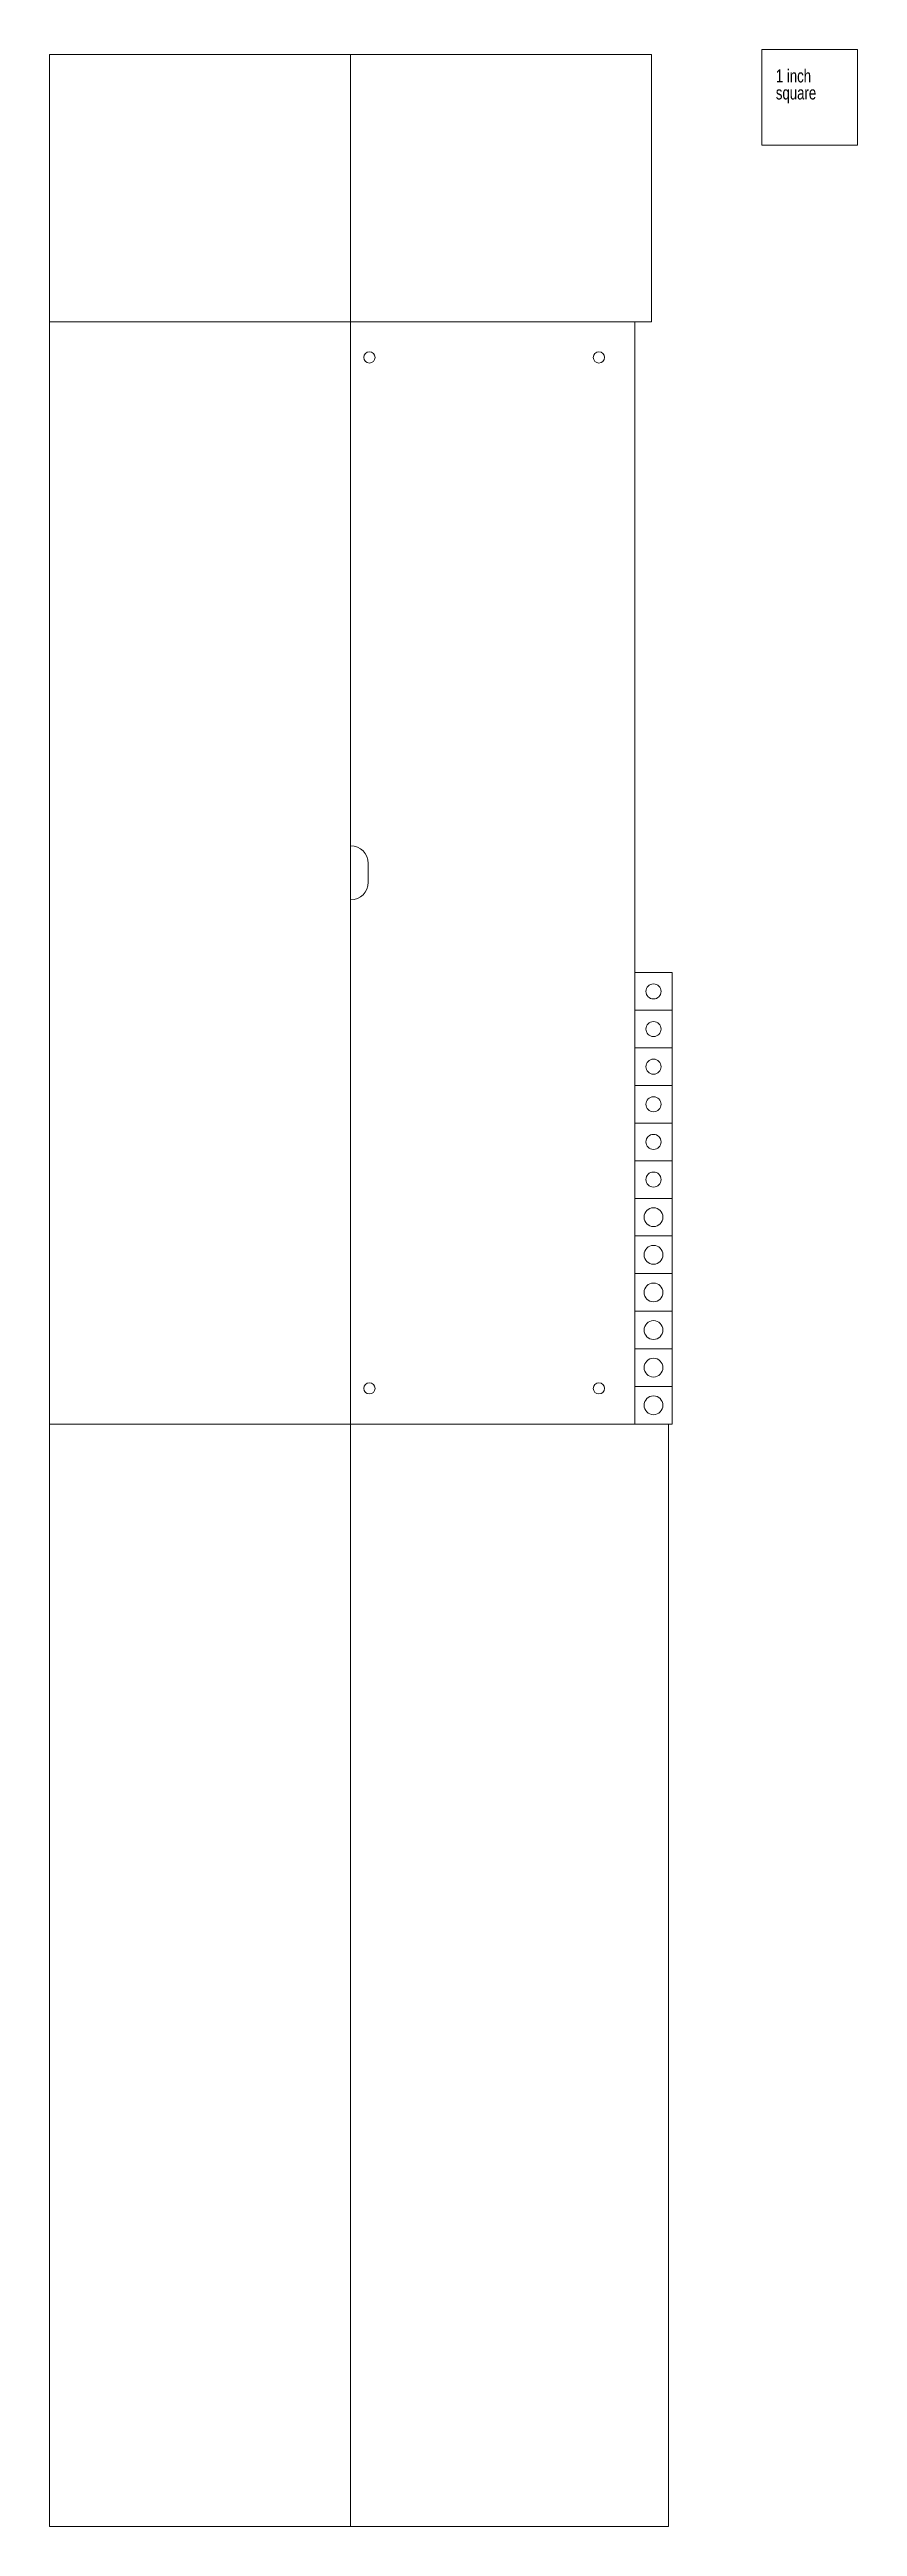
# Model space of a CAD drawing. Header units: millimetres. Extents: x 37 to 252, y 25 to 684.
import ezdxf

# ---------------------------------------------------------------- set-up
doc = ezdxf.new("R2010")
doc.units = ezdxf.units.MM
doc.styles.add('SLDTEXTSTYLE0', font='TXT', dxfattribs={"width": 0.75})

# ---------------------------------------------------------------- blocks, each defined once
blk = doc.blocks.new('SW_NOTE_0')
at = {"color": 0, "linetype": 'Continuous', "lineweight": 0, "char_height": 3.5, "attachment_point": 1, "style": 'SLDTEXTSTYLE0'}
for s, insert in [('1 inch', (0, 4.51)), ('square', (0, -0.01))]:
    blk.add_mtext(s, dxfattribs=dict(at, insert=insert))

msp = doc.modelspace()

# ---------------------------------------------------------------- linework, layer by layer
at = {"color": 7, "linetype": 'Continuous', "lineweight": 15}
for p, q in [((37.46, 682.21), (117.46, 682.21)), ((37.46, 611.21), (37.46, 682.21)), ((117.46, 682.21), (197.46, 682.21)), ((117.46, 611.21), (117.46, 682.21)), ((197.46, 682.21), (197.46, 611.21)), ((226.76, 683.55), (226.76, 658.15)), ((252.16, 683.55), (226.76, 683.55)), ((252.16, 658.15), (252.16, 683.55)), ((226.76, 658.15), (252.16, 658.15)), ((37.46, 318.21), (37.46, 611.21)), ((37.46, 611.21), (117.46, 611.21)), ((117.46, 611.21), (117.46, 318.21)), ((197.46, 611.21), (117.46, 611.21)), ((117.46, 471.91), (117.46, 611.21)), ((117.46, 611.21), (192.96, 611.21)), ((192.96, 318.21), (192.96, 611.21)), ((122.16, 462.21), (122.16, 467.21)), ((117.46, 318.21), (117.46, 457.51)), ((192.96, 438.21), (192.96, 428.21)), ((202.96, 438.21), (192.96, 438.21)), ((202.96, 428.21), (202.96, 438.21)), ((192.96, 428.21), (202.96, 428.21)), ((192.96, 418.21), (192.96, 428.21)), ((202.96, 428.21), (202.96, 418.21)), ((202.96, 418.21), (192.96, 418.21)), ((192.96, 418.21), (192.96, 408.21)), ((202.96, 408.21), (202.96, 418.21)), ((192.96, 408.21), (202.96, 408.21)), ((192.96, 398.21), (192.96, 408.21)), ((202.96, 408.21), (202.96, 398.21)), ((192.96, 388.21), (192.96, 398.21)), ((192.96, 398.21), (202.96, 398.21)), ((202.96, 398.21), (202.96, 388.21)), ((202.96, 388.21), (192.96, 388.21)), ((192.96, 388.21), (192.96, 378.21)), ((202.96, 378.21), (202.96, 388.21)), ((192.96, 378.21), (192.96, 368.21)), ((202.96, 378.21), (192.96, 378.21)), ((202.96, 368.21), (202.96, 378.21)), ((192.96, 368.21), (192.96, 358.21)), ((202.96, 368.21), (192.96, 368.21)), ((202.96, 358.21), (202.96, 368.21)), ((192.96, 358.21), (192.96, 348.21)), ((202.96, 358.21), (192.96, 358.21)), ((202.96, 348.21), (202.96, 358.21)), ((192.96, 348.21), (202.96, 348.21)), ((192.96, 348.21), (192.96, 338.21)), ((202.96, 338.21), (202.96, 348.21)), ((192.96, 338.21), (202.96, 338.21)), ((192.96, 338.21), (192.96, 328.21)), ((202.96, 328.21), (202.96, 338.21)), ((192.96, 328.21), (192.96, 318.21)), ((202.96, 328.21), (192.96, 328.21)), ((202.96, 318.21), (202.96, 328.21)), ((117.46, 318.21), (37.46, 318.21)), ((37.46, 25.21), (37.46, 318.21)), ((117.46, 318.21), (117.46, 25.21)), ((117.46, 318.21), (192.96, 318.21)), ((201.96, 318.21), (117.46, 318.21)), ((192.96, 318.21), (202.96, 318.21)), ((201.96, 25.21), (201.96, 318.21)), ((117.46, 25.21), (37.46, 25.21)), ((117.46, 25.21), (201.96, 25.21))]:
    msp.add_line(p, q, dxfattribs=at)
for centre, radius in [((122.46, 601.71), 1.5), ((183.46, 601.71), 1.5), ((197.96, 433.21), 2), ((197.96, 423.21), 2), ((197.96, 413.21), 2), ((197.96, 403.21), 2), ((197.96, 393.21), 2), ((197.96, 383.21), 2), ((197.96, 373.21), 2.5), ((197.96, 363.21), 2.5), ((197.96, 353.21), 2.5), ((197.96, 343.21), 2.5), ((122.46, 327.71), 1.5), ((183.46, 327.71), 1.5), ((197.96, 333.21), 2.5), ((197.96, 323.21), 2.5)]:
    msp.add_circle(centre, radius, dxfattribs=at)
for centre, start, end in [((117.46, 467.21), 0, 90), ((117.46, 462.21), 270, 0)]:
    msp.add_arc(centre, 4.7, start, end, dxfattribs=at)

# ---------------------------------------------------------------- block references
at = {"color": 7, "linetype": 'Continuous', "lineweight": 0}
msp.add_blockref('SW_NOTE_0', (230.47, 673.79), dxfattribs=at)

doc.saveas('drawing.dxf')
